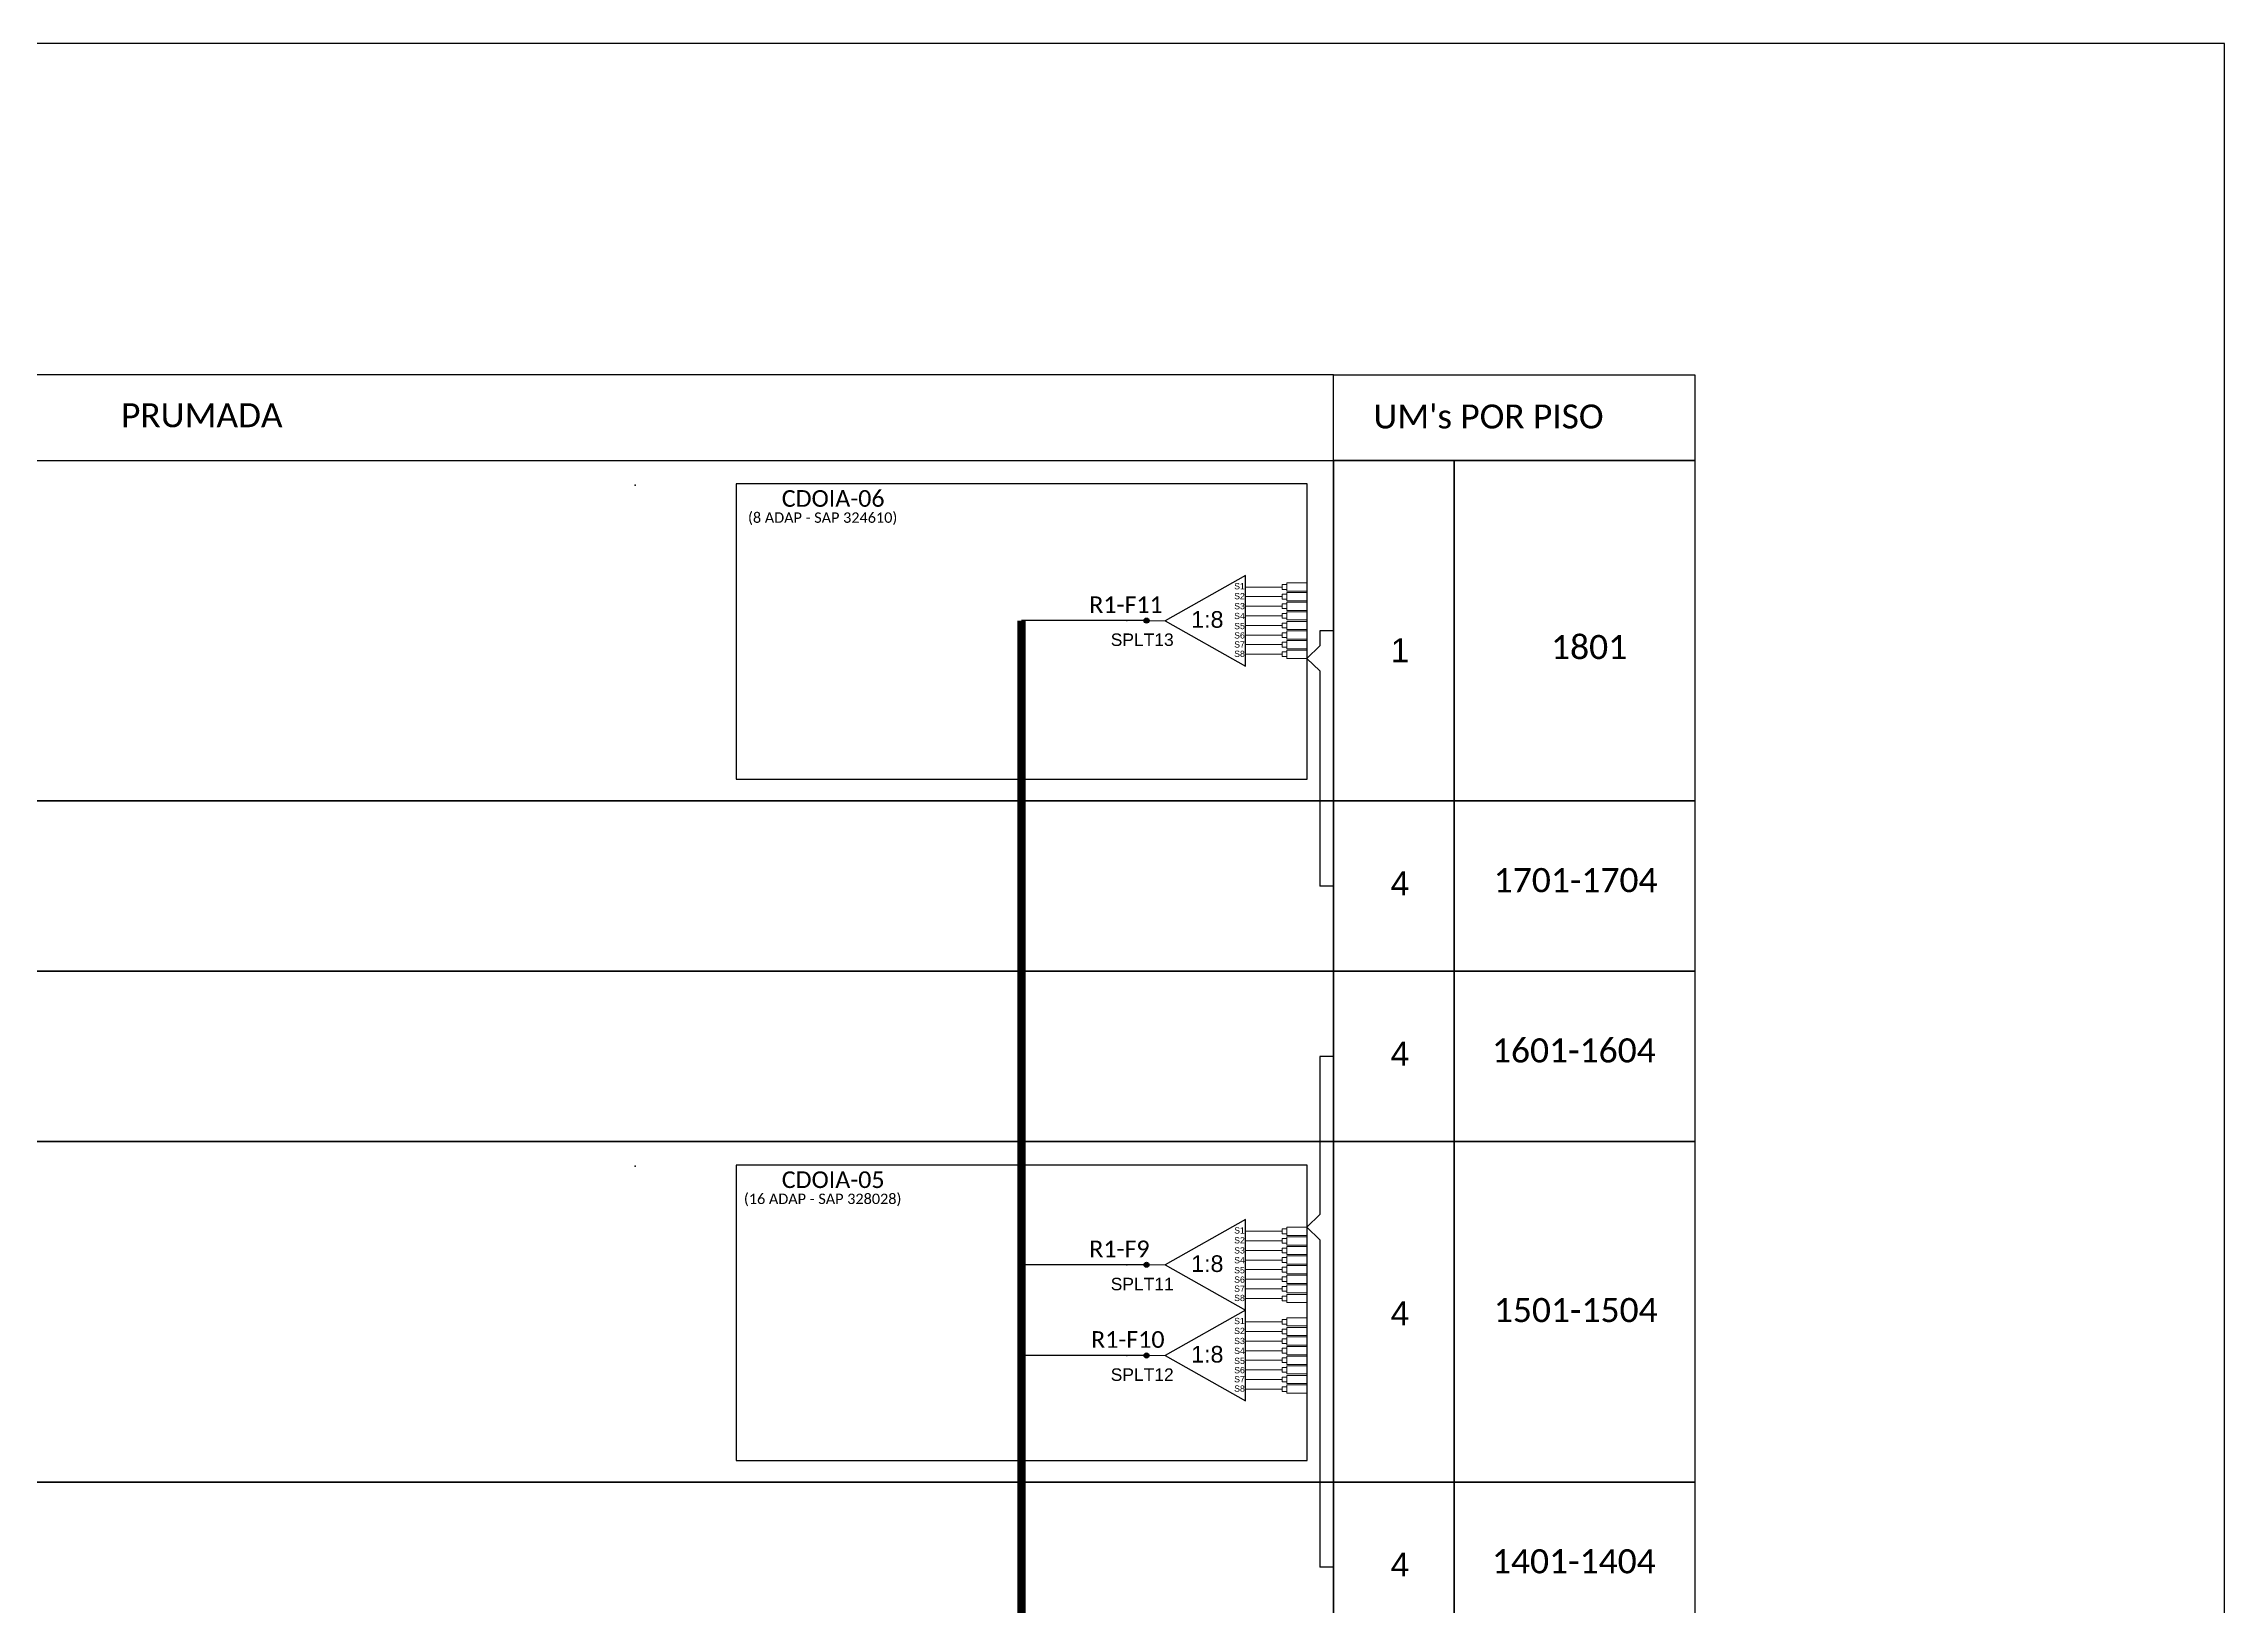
# Model space of a CAD drawing. Header units: inches. Extents: x 1934 to 3676, y 155 to 749.
# Drawn here: x 3466.3 to 3676, y 598.8 to 749.1 of the extents above; entities that cross this region are included whole.
import ezdxf
from ezdxf.enums import TextEntityAlignment as Align

# ---------------------------------------------------------------- set-up
doc = ezdxf.new("R2010")
doc.units = ezdxf.units.IN
doc.header["$MEASUREMENT"] = 0
doc.styles.add('ARIAL', font='arial.ttf')
doc.styles.add('WMF-Calibri0', font='calibri.ttf')

# ---------------------------------------------------------------- blocks, each defined once
blk = doc.blocks.new('SPLT_1-8_SC-APC')
at = {"color": 1}
blk.add_lwpolyline([(-7.37, -2.1), (-17.04, -7.55), (-7.37, -13), (-7.37, -2.1)], dxfattribs=at)
at = {"color": 3, "lineweight": 0}
for points in [[(-2.99, -3.51), (-7.37, -3.51)], [(-7.37, -4.66), (-2.99, -4.66)], [(-2.41, -3.02), (-2.41, -4)], [(-2.41, -3.02), (0, -3.02)], [(-2.41, -4), (0, -4)], [(-2.41, -4.17), (-2.41, -5.16)], [(-2.41, -4.17), (0, -4.17)], [(-2.41, -5.16), (0, -5.16)], [(-7.37, -5.82), (-2.99, -5.82)], [(-7.37, -6.97), (-2.99, -6.97)], [(-2.41, -5.32), (-2.41, -6.31)], [(-2.41, -5.32), (0, -5.32)], [(-2.41, -6.31), (0, -6.31)], [(-2.41, -6.48), (-2.41, -7.46)], [(-2.41, -6.48), (0, -6.48)], [(-2.41, -7.46), (0, -7.46)], [(-2.41, -7.63), (-2.41, -8.62)], [(-2.41, -7.63), (0, -7.63)], [(-7.37, -8.12), (-2.99, -8.12)], [(-7.37, -9.28), (-2.99, -9.28)], [(-7.37, -10.43), (-2.99, -10.43)], [(-2.41, -8.62), (0, -8.62)], [(-2.41, -8.78), (-2.41, -9.77)], [(-2.41, -8.78), (0, -8.78)], [(-2.41, -9.77), (0, -9.77)], [(-2.41, -9.94), (-2.41, -10.92)], [(-2.41, -9.94), (0, -9.94)], [(-7.37, -11.58), (-2.99, -11.58)], [(-2.41, -10.92), (0, -10.92)], [(-2.41, -11.09), (-2.41, -12.08)], [(-2.41, -11.09), (0, -11.09)], [(-2.41, -12.08), (0, -12.08)]]:
    blk.add_lwpolyline(points, dxfattribs=at)
for points in [[(-2.99, -3.22), (-2.41, -3.22), (-2.41, -3.8), (-2.99, -3.8)], [(-2.99, -4.38), (-2.41, -4.38), (-2.41, -4.95), (-2.99, -4.95)], [(-2.99, -5.53), (-2.41, -5.53), (-2.41, -6.1), (-2.99, -6.1)], [(-2.99, -6.68), (-2.41, -6.68), (-2.41, -7.26), (-2.99, -7.26)], [(-2.99, -7.84), (-2.41, -7.84), (-2.41, -8.41), (-2.99, -8.41)], [(-2.99, -8.99), (-2.41, -8.99), (-2.41, -9.56), (-2.99, -9.56)], [(-2.99, -10.14), (-2.41, -10.14), (-2.41, -10.72), (-2.99, -10.72)], [(-2.99, -11.3), (-2.41, -11.3), (-2.41, -11.87), (-2.99, -11.87)]]:
    blk.add_lwpolyline(points, close=True, dxfattribs=at)
at = {"color": 1, "lineweight": 0}
blk.add_lwpolyline([(-17.04, -7.55), (-19.26, -7.55)], dxfattribs=at)
at = {"color": 1, "style": 'ARIAL'}
for s, height, p in [('S1', 0.75, (-8.74, -3.78)), ('S2', 0.75, (-8.74, -4.97)), ('1:8', 2, (-13.91, -8.4)), ('S3', 0.75, (-8.74, -6.18)), ('S4', 0.75, (-8.74, -7.36)), ('S5', 0.75, (-8.74, -8.57)), ('S6', 0.75, (-8.74, -9.69)), ('S7', 0.75, (-8.74, -10.78)), ('S8', 0.75, (-8.74, -11.9))]:
    blk.add_text(s, height=height, dxfattribs=at).set_placement(p)
blk = doc.blocks.new('SPLITTER_')
blk.add_point((0, 0))
at = {"style": 'ARIAL', "flags": 4}
blk.add_attdef('SPLT', (0, -3.26), '', height=1.5, dxfattribs=at)
blk = doc.blocks.new('A$C415C251F')
at = {"color": 3}
blk.add_point((0, 0), dxfattribs=at)
blk = doc.blocks.new('LEG_CDOIA8_C-SPLT_ESQ')
at = {"color": 3, "extrusion": (0, 0, -1), "xscale": -1, "zscale": -1}
blk.add_blockref('A$C415C251F', (0, 0), dxfattribs=at)
at = {"color": 1, "style": 'WMF-Calibri0', "flags": 4}
blk.add_attdef('CDO', (21.44, -2.61), '', height=2, dxfattribs=at)
blk.add_attdef('MODELO', text='', height=1.5, dxfattribs=at).set_placement((22.54, -4.54), align=Align.CENTER)
at = {"style": 'ARIAL', "flags": 4}
blk.add_attdef('SPLITAGEM', text='', height=1.5, dxfattribs=at).set_placement((18.61, -12.59), align=Align.CENTER)

msp = doc.modelspace()

# ---------------------------------------------------------------- hatches: boundary and pattern name
h = msp.add_hatch(color=3)
h.dxf.hatch_style = 1
edge = h.paths.add_edge_path()
edge.add_arc((3572.36, 693.59), 0.242, 0, 360)
h = msp.add_hatch(color=3)
h.dxf.hatch_style = 1
edge = h.paths.add_edge_path()
edge.add_arc((3572.36, 631.66), 0.242, 0, 360)
h = msp.add_hatch(color=3)
h.dxf.hatch_style = 1
edge = h.paths.add_edge_path()
edge.add_arc((3572.36, 622.94), 0.242, 0, 360)

# ---------------------------------------------------------------- linework, layer by layer
at = {"color": 5}
for p, q in [((3572.36, 693.59), (3560.33, 693.59)), ((3572.36, 631.66), (3560.33, 631.66)), ((3572.36, 622.94), (3560.33, 622.94))]:
    msp.add_line(p, q, dxfattribs=at)
for points in [[(2837.41, 155.06), (3675.97, 155.06), (3675.97, 749.06), (2837.41, 749.06), (2837.41, 155.06)], [(3361.32, 708.99), (3590.34, 708.99), (3590.34, 717.22), (3361.32, 717.22), (3361.32, 717.22), (3361.32, 713.11)]]:
    msp.add_lwpolyline(points)
for points in [[(3590.34, 717.22), (3625.06, 717.22), (3625.06, 708.99), (3590.34, 708.99)], [(3361.32, 708.99), (3590.34, 708.99), (3590.34, 676.25), (3361.32, 676.25)], [(3590.34, 708.99), (3601.92, 708.99), (3601.92, 676.25), (3590.34, 676.25)], [(3601.92, 708.99), (3625.06, 708.99), (3625.06, 676.25), (3601.92, 676.25)], [(3361.32, 676.25), (3590.34, 676.25), (3590.34, 659.88), (3361.32, 659.88)], [(3590.34, 676.25), (3601.92, 676.25), (3601.92, 659.88), (3590.34, 659.88)], [(3601.92, 676.25), (3625.06, 676.25), (3625.06, 659.88), (3601.92, 659.88)], [(3361.32, 659.88), (3590.34, 659.88), (3590.34, 643.51), (3361.32, 643.51)], [(3590.34, 659.88), (3601.92, 659.88), (3601.92, 643.51), (3590.34, 643.51)], [(3601.92, 659.88), (3625.06, 659.88), (3625.06, 643.51), (3601.92, 643.51)], [(3361.32, 643.51), (3590.34, 643.51), (3590.34, 610.76), (3361.32, 610.76)], [(3590.34, 643.51), (3601.92, 643.51), (3601.92, 610.76), (3590.34, 610.76)], [(3601.92, 643.51), (3625.06, 643.51), (3625.06, 610.76), (3601.92, 610.76)], [(3361.32, 610.76), (3590.34, 610.76), (3590.34, 594.39), (3361.32, 594.39)], [(3590.34, 610.76), (3601.92, 610.76), (3601.92, 594.39), (3590.34, 594.39)], [(3601.92, 610.76), (3625.06, 610.76), (3625.06, 594.39), (3601.92, 594.39)]]:
    msp.add_lwpolyline(points, close=True)
at = {"color": 1}
for points in [[(3587.8, 706.74), (3532.9, 706.74), (3532.9, 678.35), (3587.8, 678.35)], [(3587.8, 641.25), (3532.9, 641.25), (3532.9, 612.86), (3587.8, 612.86)]]:
    msp.add_lwpolyline(points, close=True, dxfattribs=at)
at = {"color": 5, "const_width": 0.8}
msp.add_lwpolyline([(3560.33, 693.59), (3560.33, 254.2), (3550.71, 254.2)], dxfattribs=at)
at = {"color": 3}
for points in [[(3589.02, 692.62), (3589.02, 691.17)], [(3590.34, 692.62), (3589.02, 692.62)], [(3590.34, 692.62), (3589.02, 692.62)], [(3589.02, 691.17), (3587.77, 689.96), (3589.02, 688.76), (3589.02, 688.76)], [(3589.02, 688.76), (3589.02, 668.07)], [(3590.34, 668.07), (3589.02, 668.07)], [(3589.02, 651.69), (3589.02, 636.49)], [(3590.34, 651.69), (3589.02, 651.69)], [(3590.34, 651.69), (3589.02, 651.69)], [(3589.02, 636.49), (3587.77, 635.28), (3589.02, 634.07), (3589.02, 634.07)], [(3589.02, 634.07), (3589.02, 602.58)], [(3590.34, 602.58), (3589.02, 602.58)]]:
    msp.add_lwpolyline(points, dxfattribs=at)
for centre in [(3572.36, 693.59), (3572.36, 631.66), (3572.36, 622.94)]:
    msp.add_circle(centre, 0.242, dxfattribs=at)

# ---------------------------------------------------------------- block references
ref = msp.add_blockref('LEG_CDOIA8_C-SPLT_ESQ', (3523.18, 706.62), dxfattribs=dict(at, xscale=0.8000000000465661, yscale=0.7999999999883585, zscale=0.8))
ref.add_attrib('CDO', 'CDOIA-06', (3537.29, 704.53), dxfattribs={"color": 1, "height": 1.6, "style": 'WMF-Calibri0'})
ref.add_attrib('MODELO', '(8 ADAP - SAP 324610)', dxfattribs={"color": 1, "height": 1, "style": 'WMF-Calibri0'}).set_placement((3541.22, 702.99), align=Align.CENTER)
at = {"color": 3, "xscale": 0.8000000000465661, "yscale": 0.7999999999883585, "zscale": 0.8}
for p in [(3587.77, 699.62), (3587.77, 637.69), (3587.77, 628.98)]:
    msp.add_blockref('SPLT_1-8_SC-APC', p, dxfattribs=at)
ref = msp.add_blockref('SPLITTER_', (3570.46, 693.59), dxfattribs=dict(xscale=0.8000000000465661, yscale=0.7999999999883585, zscale=0.8))
ref.add_attrib('SPLT', 'SPLT13', (3568.91, 691.15), dxfattribs={"height": 1.2, "style": 'ARIAL'})
at = {"color": 3}
ref = msp.add_blockref('LEG_CDOIA8_C-SPLT_ESQ', (3523.18, 641.13), dxfattribs=dict(at, xscale=0.8000000000465661, yscale=0.7999999999883585, zscale=0.8))
ref.add_attrib('CDO', 'CDOIA-05', (3537.29, 639.04), dxfattribs={"color": 1, "height": 1.6, "style": 'WMF-Calibri0'})
ref.add_attrib('MODELO', '(16 ADAP - SAP 328028)', dxfattribs={"color": 1, "height": 1, "style": 'WMF-Calibri0'}).set_placement((3541.22, 637.5), align=Align.CENTER)
ref = msp.add_blockref('SPLITTER_', (3570.46, 631.66), dxfattribs=dict(xscale=0.8000000000465661, yscale=0.7999999999883585, zscale=0.8))
ref.add_attrib('SPLT', 'SPLT11', (3568.91, 629.21), dxfattribs={"height": 1.2, "style": 'ARIAL'})
ref = msp.add_blockref('SPLITTER_', (3570.46, 622.94), dxfattribs=dict(xscale=0.8000000000465661, yscale=0.7999999999883585, zscale=0.8))
ref.add_attrib('SPLT', 'SPLT12', (3568.91, 620.5), dxfattribs={"height": 1.2, "style": 'ARIAL'})

# ---------------------------------------------------------------- texts
at = {"color": 0, "style": 'WMF-Calibri0'}
for s, p in [('PRUMADA', (3473.78, 712.18)), ("UM's POR PISO", (3594.16, 712.06))]:
    msp.add_text(s, height=2.3, dxfattribs=at).set_placement(p)
at = {"color": 5, "style": 'WMF-Calibri0'}
for s, p in [('R1-F11', (3566.85, 694.32)), ('R1-F9', (3566.85, 632.39)), ('R1-F10', (3567.03, 623.68))]:
    msp.add_text(s, height=1.6, dxfattribs=at).set_placement(p)
at = {"style": 'WMF-Calibri0'}
for s, p in [('1801', (3611.24, 689.89)), ('1701-1704', (3605.73, 667.48)), ('1601-1604', (3605.56, 651.11)), ('1501-1504', (3605.74, 626.15)), ('1401-1404', (3605.56, 602))]:
    msp.add_text(s, height=2.317, dxfattribs=at).set_placement(p)
at = {"style": 'ARIAL', "flags": 12}
for tag, p in [('1', (3596.72, 690.73)), ('4', (3596.72, 668.33)), ('4', (3596.72, 651.96)), ('4', (3596.72, 627)), ('4', (3596.72, 602.85))]:
    msp.add_attdef(tag, text='XX', height=2.3, dxfattribs=at).set_placement(p, align=Align.MIDDLE_CENTER)

doc.saveas('drawing.dxf')
